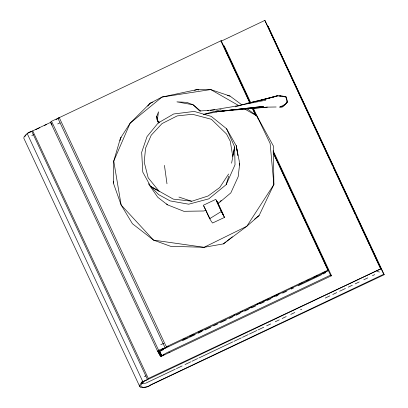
<?xml version="1.0" encoding="UTF-8"?>
<svg xmlns="http://www.w3.org/2000/svg" width="408" height="408" viewBox="0 0 408 408"><rect width="100%" height="100%" fill="white"/><g stroke="black" fill="none" stroke-linecap="round" stroke-linejoin="round"><path stroke-width="0.61" d="M247.253 108.829L256.902 115.964L273.385 146.008L273.88 184.482L259.106 215.552L246.784 226.292L223.411 243.887L204.071 247.309L170.539 246.284L153.561 240.128L132.416 223.712L121.135 204.979L113.373 183.1L113.75 161.084L120.437 138.19L130.147 123.165L150.205 103.198L162.073 97.038L196.952 89.607L210.712 89.566L229.995 96.058L241.669 104.698M216.316 200.445L223.115 214.455L216.316 200.445L218.627 203.169L218.54 204.439L224.482 217.418L212.563 223.023C208.355 217.862 206.637 211.018 203.235 205.311L215.822 199.349L221.309 211.487L224.482 217.418M113.373 183.1L113.669 181.229M120.044 140.684L120.437 138.19L121.252 137.231M384.214 274.696L383.709 274.258L267.949 26.148L384.214 274.696L151.781 384.515C148.476 386.784 144.493 388.207 140.464 387.345L139.684 386.412L140.005 384.591L142.555 381.082L27.178 133.498L50.536 122.41M231.601 163.185L234.62 146.895L226.552 128.734L211.268 116.392L194.208 111.415L173.67 113.98L158.156 122.976L147.023 136.614L141.673 152.337L142.795 172.12L150.674 186.415L158.62 194.611L170.121 200.899L188.71 204.199L208.794 198.849L226.16 184.666L235.023 164.817L234.62 146.895L232.988 155.315M273.12 150.674L331.5 275.731L161.339 356.332L161.568 355.531L159.589 350.936M24.954 136.624L25.26 135.578L26.132 134.742M226.16 184.666L228.704 176.19M383.709 274.258L150.205 385.096L147.915 386.631L143.274 387.416L140.643 386.356L141.296 383.979L144.682 381.001L380.827 268.811L264.863 20.4L221.192 41.182M156.697 116.321L158.544 111.792L157.259 120.258L158.666 123.145L157.065 119.493L156.697 116.321L157.259 120.258L159.605 122.323M287.227 101.072L285.524 104.183L282.372 106.891L279.531 107.187L285.524 104.183L287.375 102.184L285.748 96.671L278.593 95.344L261.298 100.133L247.508 103.275L235.391 106.819M228.613 174.032L219.718 187.547L208.116 195.983L191.913 201.21L173.344 199.14L150.674 186.415L159.191 191.372L148.18 177.791L144.208 162.109L145.559 148.196L151.23 135.191L162.007 123.593L177.2 115.908L192.459 114.271L211.41 119.294L226.537 134.018L230.311 141.346L232.754 156.519M143.177 381.715L142.555 381.082L141.296 383.979L144.493 380.654L147.528 379.608L148.313 378.486L380.827 268.811M273.136 151.893L328.557 270.616L166.27 347.754L158.498 351.329L157.615 351.252L50.556 122.339L50.99 121.768L52.045 122.273L158.6 350.232L157.615 351.252L160.523 356.342L161.389 356.011M147.757 106.075L150.205 103.198L152.633 102.495M219.912 201.756L221.197 200.338M27.178 133.498L24.164 136.706L23.786 138.139L139.684 386.412M161.507 349.942L162.807 348.636L165.097 347.805L166.673 346.621L327.859 270.152L328.557 270.616M27.443 133.487L28.32 132.646L31.737 131.208L147.528 379.608M285.1 104.326L282.372 106.891L279.878 106.932M286.013 103.469L287.375 102.184L286.39 96.966L278.71 96.191M250.272 102.908L221.218 40.667L58.931 117.805L55.978 119.804M218.627 203.169L230.831 192.897L238.18 176.71L239.522 165.087L239.221 161.012L236.252 145.748L226.552 128.734M223.411 243.887L225.889 241.919M226.884 241.128L232.336 236.803M254.643 219.091L259.106 215.552M221.218 40.667L220.856 40.928L249.966 103.285M163.562 354.98L164.613 354.287M51.015 121.518L58.931 117.805M209.717 218.652L221.309 211.487M165.296 348.014L166.357 347.387M162.976 354.914L167.204 352.563L330.5 275.155L331.5 275.731L331.123 275.823M163.129 355.195L161.828 355.842L159.941 351.808M31.829 135.507L33.553 134.686M57.722 123.94L60.022 122.849M160.783 344.719L163.659 343.358M167.459 346.795L168.606 346.249M182.983 339.425L185.283 338.334M189.883 336.151L193.912 334.239M198.512 332.056L202.536 330.143M233.59 315.399L234.738 314.854M240.49 312.125L242.791 311.029M249.115 308.03L251.415 306.933M256.015 304.75L260.039 302.838M262.915 301.476L268.668 298.743M271.539 297.381L277.292 294.647M278.44 294.102L279.592 293.556M291.093 288.094L292.245 287.548M299.717 283.999L302.017 282.907M306.617 280.724L308.917 279.633M313.517 277.45L317.546 275.538M322.147 273.355L326.171 271.442M159.569 351.517L163.598 349.61M182.57 340.614L188.317 337.885M189.47 337.34L195.218 334.611M198.094 333.249L202.118 331.342M204.994 329.98L210.742 327.252M213.619 325.89L217.643 323.978M220.519 322.616L226.267 319.892M229.143 318.526L233.167 316.618M236.043 315.257L240.067 313.344M244.667 311.166L248.691 309.259M251.568 307.892L255.592 305.985M260.192 303.802L264.216 301.895M267.092 300.533L271.116 298.625M275.716 296.443L278.016 295.351M282.616 293.168L286.64 291.261M291.241 289.078L293.541 287.992M298.141 285.809L321.713 274.63M322.866 274.084L325.166 272.993M144.391 376.645L146.12 375.829M145.335 383.372L175.231 369.199M176.378 368.654L182.131 365.925M185.002 364.563L190.75 361.835M191.903 361.289L197.651 358.566M198.803 358.02L232.718 341.935M233.871 341.389L241.342 337.844M242.495 337.299L248.243 334.575M249.395 334.03L256.867 330.485M258.014 329.939L263.767 327.216M266.638 325.849L270.662 323.942M275.262 321.759L279.286 319.852M282.163 318.49L286.186 316.582M290.787 314.4L294.811 312.492M300.558 309.764L301.711 309.223M325.278 298.044L329.878 295.861M332.755 294.5L336.779 292.592M339.655 291.23L345.403 288.502M348.274 287.14L352.303 285.233M355.174 283.866L359.198 281.959M363.798 279.776L367.822 277.868M372.422 275.691L374.723 274.599M35.792 129.576L39.826 127.663M44.431 125.48L46.731 124.389M158.6 350.232L162.807 348.636M161.349 349.661L164.771 348.33M205.969 210.242L203.862 210.982L183.886 211.308L167.489 204.826L157.763 197.258L148.369 183.682M28.32 132.646L30.039 132.115M194.524 90.316L196.952 89.607L198.824 89.974M221.039 109.696L203.516 114.403M204.026 114.388L220.866 111.098M260.182 100.567L262.023 100.072M263.252 99.741L271.238 97.604M272.462 97.272L274.309 96.783M275.538 96.451L277.379 95.957L247.508 103.275M261.298 100.133L277.415 95.941M168.922 352.492L169.906 352.242M265.746 100.215L231.509 106.891L210.309 110.364M207.264 110.736L208.483 110.588M276.14 106.988L267.408 107.126L234.794 109.568L215.97 111.792L263.517 106.366L215.97 111.792L223.966 111.002M219.637 111.425L267.408 107.126M214.577 109.844L199.66 111.027L193.162 104.815L186.772 102.367L176.909 101.867L193.162 104.815L200.695 111.088M166.27 347.754L165.097 347.805L58.094 118.575L59.67 117.392L59.711 118.585L165.755 345.632L166.673 346.621M141.581 383.479L144.707 383.392M279.806 95.834L281.005 96.038M284.595 96.655L285.794 96.864M227.501 95.574L229.995 96.058M379.43 272.024L378.022 271.651A43.013 11.455 -25 0 1 376.834 270.749M178.944 197.059L191.556 201.256M238.756 105.596L210.712 89.566L162.073 97.038L130.147 123.165L113.75 161.084L121.135 204.979L153.561 240.128L204.071 247.309L246.784 226.292L273.88 184.482L270.127 143.473L256.902 115.964L244.805 109.053M324.61 272.06L325.742 272.723M166.602 203.959L167.489 204.826M160.523 356.342L158.503 352.492M50.556 122.339L52.137 125.083M158.839 350.788L161.568 355.531M158.498 351.329L161.339 356.332M210.033 218.882L203.985 206.3M304.006 104.642L264.863 20.4M304.546 105.794L318.276 135.221M318.816 136.374L329.312 158.88M329.853 160.033L332.546 165.801M333.086 166.959L355.429 214.848M355.965 216.005L369.699 245.432M370.235 246.585L380.735 269.091M250.793 102.842L224.16 45.788L223.717 46.242L250.073 102.75M253.485 108.605L258.325 118.978M227.083 52.948L227.623 54.101M229.775 58.721L230.586 60.455M241.368 83.553L241.908 84.706M244.061 89.327L245.142 91.637M255.653 114.153L256.193 115.306M273.171 151.684L273.712 152.837M287.456 182.284L287.997 183.442M301.741 212.889L302.282 214.042M304.439 218.662L305.245 220.397M316.027 243.489L316.567 244.647M318.725 249.263L319.53 250.996M252.69 108.094L256.188 115.586M252.766 108.513L255.994 115.433M273.207 152.337L327.277 268.24M327.813 269.392L330.5 275.155M252.389 108.482L255.627 115.413M273.146 152.944L327.859 270.152M32.727 130.886L148.313 378.486M237.191 151.251L236.252 145.748L237.833 155.106M239.307 163.838L239.522 165.087L239.317 163.883M237.298 151.863L237.497 153.061M237.701 154.265L237.905 155.468M164.444 165.378L166.984 183.773"/></g></svg>
